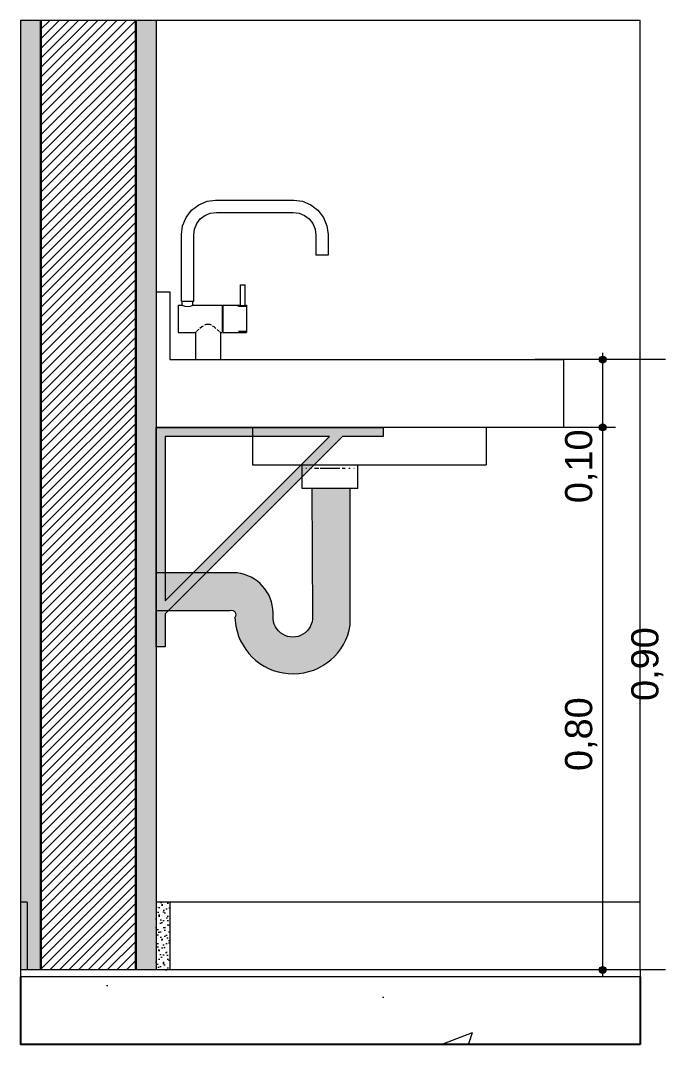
# Model space of a CAD drawing. Header units: metres. Extents: x -1.1 to 45.1, y -1 to 1.8.
# Drawn here: x 43.07 to 44.02, y -0.992 to 0.518 of the extents above; entities that cross this region are included whole.
import ezdxf

# ---------------------------------------------------------------- set-up
doc = ezdxf.new("R2010")
doc.units = ezdxf.units.M
doc.header["$MEASUREMENT"] = 0
for name, color, linetype, lineweight, true_color in [('01_BPC.150d Vista Bancada_27_COTAS EXECUTIVO.EXEC_Caneta_No__25', 7, 'Continuous', 13, 0x982312), ('01_BPC.150d Vista Bancada_27_LAJES.EST_Caneta_No__254', 7, 'Continuous', 0, 0xd1c9ad), ('01_BPC.150d Vista Bancada_27_LAJES.EST_Caneta_No__97', 7, 'Continuous', 13, 0x6b6b6b), ('01_BPC.150d Vista Bancada_27_LOUCAS-METAIS.ARQ_Caneta_No__13', 7, 'Continuous', 0, 0xaaaaaa), ('01_BPC.150d Vista Bancada_27_LOUCAS-METAIS.ARQ_Caneta_No__95', 7, 'Continuous', 0, 0xaeaeae), ('01_BPC.150d Vista Bancada_27_PAREDE CONSTRUIR_Caneta_No__19', 7, 'Continuous', 0, 0xe9e9e9), ('01_BPC.150d Vista Bancada_27_PAREDE CONSTRUIR_Caneta_No__95', 7, 'Continuous', 0, 0xaeaeae), ('01_BPC.150d Vista Bancada_27_PISO - Rodapé_Caneta_No__95', 7, 'Continuous', 0, 0xaeaeae), ('01_BPC.150d Vista Bancada_27_PISO - Rodapé_Caneta_No__97', 7, 'Continuous', 13, 0x6b6b6b)]:
    doc.layers.add(name, color=color, linetype=linetype, lineweight=lineweight, true_color=true_color)
for name, color, linetype, lineweight in [('01_BPC.150d Vista Bancada_27_LAJES.EST_Caneta_No__4', 7, 'Continuous', 25), ('01_BPC.150d Vista Bancada_27_LAJES.EST_Caneta_No__7', 7, 'Continuous', 13), ('01_BPC.150d Vista Bancada_27_PAREDE CONSTRUIR_Caneta_No__241', 7, 'Continuous', 13), ('01_BPC.150d Vista Bancada_27_PAREDE CONSTRUIR_Caneta_No__3', 7, 'Continuous', 30), ('01_BPC.150d Vista Bancada_27_PAREDE CONSTRUIR_Caneta_No__5', 7, 'Continuous', 20), ('01_BPC.150d Vista Bancada_27_PISO - Rodapé_Caneta_No__11', 7, 'Continuous', 5)]:
    doc.layers.add(name, color=color, linetype=linetype, lineweight=lineweight)
doc.layers.add('01_BPC.150d Vista Bancada_27_PAREDE CONSTRUIR', color=7, linetype='Continuous')
doc.styles.add('GENERATED_STYLE_1', font='arial.ttf')

msp = doc.modelspace()

# ---------------------------------------------------------------- hatches: boundary and pattern name
at = {"layer": '01_BPC.150d Vista Bancada_27_COTAS EXECUTIVO.EXEC_Caneta_No__25', "linetype": 'Continuous', "lineweight": 13, "true_color": 0x982312}
for points in [[(43.9224, 0.0182), (43.9228, 0.0163), (43.9239, 0.0147), (43.9255, 0.0136), (43.9274, 0.0132), (43.9293, 0.0136), (43.9309, 0.0147), (43.932, 0.0163), (43.9324, 0.0182), (43.932, 0.0201), (43.9309, 0.0218), (43.9293, 0.0228), (43.9274, 0.0232), (43.9255, 0.0228), (43.9239, 0.0218), (43.9228, 0.0201)], [(43.9224, -0.0818), (43.9228, -0.0837), (43.9239, -0.0853), (43.9255, -0.0864), (43.9274, -0.0868), (43.9293, -0.0864), (43.9309, -0.0853), (43.932, -0.0837), (43.9324, -0.0818), (43.932, -0.0799), (43.9309, -0.0782), (43.9293, -0.0772), (43.9274, -0.0768), (43.9255, -0.0772), (43.9239, -0.0782), (43.9228, -0.0799)], [(43.9224, -0.8818), (43.9228, -0.8837), (43.9239, -0.8853), (43.9255, -0.8864), (43.9274, -0.8868), (43.9293, -0.8864), (43.9309, -0.8853), (43.932, -0.8837), (43.9324, -0.8818), (43.932, -0.8799), (43.9309, -0.8782), (43.9293, -0.8772), (43.9274, -0.8768), (43.9255, -0.8772), (43.9239, -0.8782), (43.9228, -0.8799)]]:
    msp.add_hatch(color=24, dxfattribs=at).paths.add_polyline_path(points)
at = {"layer": '01_BPC.150d Vista Bancada_27_LAJES.EST_Caneta_No__254', "linetype": 'Continuous', "lineweight": 0, "true_color": 0xd1c9ad}
h = msp.add_hatch(dxfattribs=at)
h.set_pattern_fill('Haie_OD_001b', color=9, style=0, pattern_type=2)
h.set_pattern_definition([(45, (-10.98092, -0.38178), (-0.159099, 0.159099), [0, -0.15, 0, -0.225]), (110, (-10.48092, -0.38178), (0.2114308, 0.0769545), [0, -0.11, 0, -0.19])])
h.paths.add_polyline_path([(43.0697, -0.8818), (43.0697, -0.8918), (43.9828, -0.8918), (43.9828, -0.8818)])
at = {"layer": '01_BPC.150d Vista Bancada_27_LAJES.EST_Caneta_No__97', "linetype": 'Continuous', "lineweight": 13, "true_color": 0x6b6b6b}
h = msp.add_hatch(dxfattribs=at)
h.set_pattern_fill('AR_CONC_001b', color=251, style=0, pattern_type=2)
h.set_pattern_definition([(50, (-10.9809, -0.88178), (-0.546554, 0.0478173), [0.05715, -0.62865]), (355, (-10.9809, -0.8818), (-0.10573, 0.5731705), [0.04572, -0.502922]), (100.4514, (-10.93537, -0.88576), (0.4408237, 0.5253533), [0.04857, -0.534271]), (46.1842, (-10.9809, -0.7294), (-0.813237, 0.126127), [0.085725, -0.942975]), (96.6356, (-10.91315, -0.7399), (0.712212, 0.742278), [0.072855, -0.801407]), (351.1842, (-10.9809, -0.7294), (0.712212, 0.742278), [0.06858, -0.754379]), (21, (-10.9047, -0.76748), (-0.454843, 0.3067956), [0.05715, -0.62865]), (326, (-10.9047, -0.7675), (0.185406, 0.552564), [0.04572, -0.50292]), (71.4514, (-10.8668, -0.79304), (0.6402493, 0.2457683), [0.04857, -0.53427]), (37.5, (-10.98092, -0.88178), (0.0092658, 0.2536651), [0, -0.496824, 0, -0.51054, 0, -0.504825]), (7.5, (-10.98092, -0.88178), (0.200459, 0.3005417), [0, -0.291084, 0, -0.485394, 0, -0.192405]), (327.5, (-11.15084, -0.88178), (-0.4067718, 0.0171862), [0, -0.1905, 0, -0.59436, 0, -0.78867]), (317.5, (-11.22704, -0.88178), (0.4443875, 0.0762795), [0, -0.24765, 0, -0.394716, 0, -0.56007])])
h.paths.add_polyline_path([(43.0697, -0.9918), (43.9828, -0.9918), (43.9828, -0.8918), (43.0697, -0.8918)])
at = {"layer": '01_BPC.150d Vista Bancada_27_PAREDE CONSTRUIR', "linetype": 'Continuous', "lineweight": 0, "true_color": 0xffffff}
for points in [[(43.0697, 0.5182), (43.0697, -0.8818), (43.0997, -0.8818), (43.0997, 0.5182)], [(43.2397, 0.5182), (43.2397, -0.8818), (43.2697, -0.8818), (43.2697, 0.5182)]]:
    msp.add_hatch(color=7, dxfattribs=at).paths.add_polyline_path(points)
at = {"layer": '01_BPC.150d Vista Bancada_27_PAREDE CONSTRUIR', "linetype": 'Continuous', "lineweight": 0, "true_color": 0x000000}
h = msp.add_hatch(dxfattribs=at)
h.set_pattern_fill('common_brick_001b', color=18, style=0, pattern_type=2)
h.set_pattern_definition([(45, (-10.980918, -0.881777), (-0.0070710678, 0.0070710678), [])])
h.paths.add_polyline_path([(43.2397, 0.5182), (43.0997, 0.5182), (43.0997, -0.8818), (43.2397, -0.8818)])
at = {"layer": '01_BPC.150d Vista Bancada_27_PAREDE CONSTRUIR_Caneta_No__19', "linetype": 'Continuous', "lineweight": 0, "true_color": 0x747474}
msp.add_hatch(color=8, dxfattribs=at).paths.add_polyline_path([(43.5556, -0.3734), (43.5556, -0.172), (43.4991, -0.1718), (43.4999, -0.3606, -1.047804), (43.4418, -0.3606), (43.4418, -0.3552, 0.37921), (43.3888, -0.2964), (43.377, -0.2964), (43.2697, -0.2964), (43.2697, -0.3517), (43.3783, -0.3517, -0.731296), (43.3854, -0.3622), (43.387, -0.3748, 0.84251)])
at = {"layer": '01_BPC.150d Vista Bancada_27_PAREDE CONSTRUIR_Caneta_No__95', "linetype": 'Continuous', "lineweight": 0, "true_color": 0x797979}
h = msp.add_hatch(color=8, dxfattribs=at)
h.paths.add_polyline_path([(43.2697, -0.0954), (43.2697, -0.4054), (43.2828, -0.4054), (43.2828, -0.3567), (43.5442, -0.0954), (43.6042, -0.0954), (43.6042, -0.0818), (43.2697, -0.0818)])
h.paths.add_polyline_path([(43.2828, -0.0954), (43.525, -0.0954), (43.2828, -0.3375)], flags=0)
at = {"layer": '01_BPC.150d Vista Bancada_27_PISO - Rodapé_Caneta_No__97', "linetype": 'Continuous', "lineweight": 13, "true_color": 0x6b6b6b}
h = msp.add_hatch(dxfattribs=at)
h.set_pattern_fill('cut_stone_001b', color=251, style=0, pattern_type=2)
h.set_pattern_definition([(45, (-10.980918, -0.861777), (-0.006363961, 0.006363961), [0, -0.006, 0, -0.009]), (110, (-10.960918, -0.861777), (0.0084572336, 0.0030781813), [0, -0.0044, 0, -0.0076])])
h.paths.add_polyline_path([(43.2697, -0.7818), (43.2697, -0.8818), (43.2897, -0.8818), (43.2897, -0.7818)])

# ---------------------------------------------------------------- linework, layer by layer
at = {"layer": '01_BPC.150d Vista Bancada_27_COTAS EXECUTIVO.EXEC_Caneta_No__25', "color": 24, "linetype": 'Continuous', "lineweight": 13, "ltscale": 1000, "true_color": 0x982312}
for p, q in [((43.9224, 0.0182), (43.8274, 0.0182)), ((44.02, 0.0182), (43.925, 0.0182)), ((43.9274, 0.0232), (43.9274, 0.0282)), ((43.9462, 0.0182), (43.9324, 0.0182)), ((43.9274, -0.0768), (43.9274, 0.0132)), ((43.9224, -0.0818), (43.8274, -0.0818)), ((43.9274, -0.8768), (43.9274, -0.0868)), ((43.9462, -0.0818), (43.9324, -0.0818)), ((43.9224, -0.8818), (43.8274, -0.8818)), ((44.02, -0.8818), (43.925, -0.8818)), ((43.9274, -0.8918), (43.9274, -0.8868)), ((43.9462, -0.8818), (43.9324, -0.8818))]:
    msp.add_line(p, q, dxfattribs=at)
for centre in [(43.9274, 0.0182), (43.9274, -0.0818), (43.9274, -0.8818)]:
    msp.add_circle(centre, 0.005, dxfattribs=at)
at = {"layer": '01_BPC.150d Vista Bancada_27_LAJES.EST_Caneta_No__4', "color": 7, "linetype": 'Continuous', "lineweight": 25, "ltscale": 1000}
for p, q in [((43.0697, -0.8918), (43.0697, -0.9918)), ((43.9828, -0.8918), (43.9828, -0.9918)), ((43.9828, -0.9918), (43.0697, -0.9918))]:
    msp.add_line(p, q, dxfattribs=at)
at = {"layer": '01_BPC.150d Vista Bancada_27_LAJES.EST_Caneta_No__7', "color": 7, "linetype": 'Continuous', "lineweight": 13, "ltscale": 1000}
for p, q in [((43.0697, -0.8818), (43.0697, -0.8918)), ((43.9828, -0.8818), (43.2897, -0.8818)), ((43.9828, -0.8818), (43.9828, -0.8918)), ((43.9828, -0.8918), (43.0697, -0.8918))]:
    msp.add_line(p, q, dxfattribs=at)
at = {"layer": '01_BPC.150d Vista Bancada_27_LAJES.EST_Caneta_No__7', "color": 7, "linetype": 'Continuous', "lineweight": 13, "ltscale": 1000, "flags": 128}
msp.add_lwpolyline([(43.2897, -0.8818), (43.2697, -0.8818), (43.2397, -0.8818), (43.0997, -0.8818), (43.0797, -0.8818), (43.0697, -0.8818)], dxfattribs=at)
at = {"layer": '01_BPC.150d Vista Bancada_27_LOUCAS-METAIS.ARQ_Caneta_No__13', "color": 253, "linetype": 'Continuous', "lineweight": 0, "ltscale": 1000, "true_color": 0xaaaaaa}
for p, q in [((43.2697, 0.1182), (43.2897, 0.1182)), ((43.2897, 0.1182), (43.2897, 0.0182)), ((43.2897, 0.0182), (43.8697, 0.0182)), ((43.8697, 0.0182), (43.8697, -0.0818)), ((43.8697, -0.0818), (43.2697, -0.0818))]:
    msp.add_line(p, q, dxfattribs=at)
at = {"layer": '01_BPC.150d Vista Bancada_27_LOUCAS-METAIS.ARQ_Caneta_No__95', "color": 253, "linetype": 'Continuous', "lineweight": 0, "ltscale": 1000, "true_color": 0xaeaeae}
for p, q in [((43.3217, 0.2383), (43.3323, 0.2465)), ((43.3323, 0.2465), (43.3446, 0.2516)), ((43.3446, 0.2516), (43.3572, 0.2532)), ((43.3572, 0.2532), (43.4724, 0.2532)), ((43.4724, 0.2532), (43.485, 0.2516)), ((43.485, 0.2516), (43.4974, 0.2465)), ((43.4974, 0.2465), (43.5079, 0.2383)), ((43.3085, 0.2154), (43.3136, 0.2278)), ((43.3136, 0.2278), (43.3217, 0.2383)), ((43.3345, 0.2255), (43.3414, 0.2307)), ((43.3414, 0.2307), (43.3493, 0.234)), ((43.3493, 0.234), (43.3584, 0.2352)), ((43.3584, 0.2352), (43.4712, 0.2352)), ((43.4712, 0.2352), (43.4803, 0.234)), ((43.4803, 0.234), (43.4883, 0.2307)), ((43.4883, 0.2307), (43.4951, 0.2255)), ((43.5079, 0.2383), (43.516, 0.2278)), ((43.516, 0.2278), (43.5212, 0.2154)), ((43.3068, 0.2028), (43.3085, 0.2154)), ((43.326, 0.2107), (43.3293, 0.2187)), ((43.3293, 0.2187), (43.3345, 0.2255)), ((43.4951, 0.2255), (43.5003, 0.2187)), ((43.5003, 0.2187), (43.5036, 0.2107)), ((43.5212, 0.2154), (43.5228, 0.2028)), ((43.3068, 0.1042), (43.3068, 0.2028)), ((43.3248, 0.2016), (43.326, 0.2107)), ((43.3248, 0.1042), (43.3248, 0.2016)), ((43.5036, 0.2107), (43.5048, 0.2016)), ((43.5048, 0.2016), (43.5048, 0.1722)), ((43.5228, 0.2028), (43.5228, 0.1722)), ((43.5061, 0.1722), (43.5048, 0.1722)), ((43.5095, 0.1722), (43.5061, 0.1722)), ((43.514, 0.1722), (43.5095, 0.1722)), ((43.5185, 0.1722), (43.514, 0.1722)), ((43.5217, 0.1722), (43.5185, 0.1722)), ((43.5228, 0.1722), (43.5217, 0.1722)), ((43.3938, 0.1282), (43.3943, 0.1282)), ((43.3938, 0.0982), (43.3938, 0.1282)), ((43.3943, 0.1282), (43.3956, 0.1282)), ((43.3956, 0.1282), (43.3973, 0.1282)), ((43.3973, 0.1282), (43.3991, 0.1282)), ((43.3991, 0.1282), (43.4003, 0.1282)), ((43.4003, 0.1282), (43.4008, 0.1282)), ((43.4008, 0.0982), (43.4008, 0.1282)), ((43.3018, 0.0982), (43.3018, 0.097)), ((43.3018, 0.0982), (43.3078, 0.0982)), ((43.3018, 0.097), (43.3018, 0.0935)), ((43.3018, 0.0935), (43.3018, 0.0882)), ((43.3068, 0.1042), (43.308, 0.1042)), ((43.3078, 0.0982), (43.3078, 0.1042)), ((43.3078, 0.0982), (43.3089, 0.0978)), ((43.308, 0.1042), (43.3113, 0.1042)), ((43.3089, 0.0978), (43.3117, 0.097)), ((43.3113, 0.1042), (43.3158, 0.1042)), ((43.3117, 0.097), (43.3118, 0.097)), ((43.3118, 0.097), (43.3158, 0.0966)), ((43.3158, 0.1042), (43.3203, 0.1042)), ((43.3158, 0.0966), (43.3198, 0.097)), ((43.3198, 0.097), (43.3199, 0.097)), ((43.3199, 0.097), (43.3227, 0.0978)), ((43.3203, 0.1042), (43.3236, 0.1042)), ((43.3227, 0.0978), (43.3238, 0.0982)), ((43.3236, 0.1042), (43.3248, 0.1042)), ((43.3238, 0.0982), (43.3238, 0.1042)), ((43.3238, 0.0982), (43.3668, 0.0982)), ((43.3668, 0.0982), (43.3668, 0.097)), ((43.3668, 0.097), (43.3668, 0.0935)), ((43.3668, 0.0935), (43.3668, 0.0882)), ((43.3678, 0.0982), (43.3938, 0.0982)), ((43.3678, 0.0982), (43.3678, 0.0955)), ((43.3678, 0.0955), (43.3678, 0.0882)), ((43.3908, 0.0966), (43.3908, 0.097)), ((43.3908, 0.097), (43.4028, 0.097)), ((43.4028, 0.0966), (43.3908, 0.0966)), ((43.3938, 0.0982), (43.3943, 0.0981)), ((43.3943, 0.0981), (43.3956, 0.098)), ((43.3956, 0.098), (43.3973, 0.0979)), ((43.3973, 0.0979), (43.3991, 0.098)), ((43.3991, 0.098), (43.4003, 0.0981)), ((43.4003, 0.0981), (43.4008, 0.0982)), ((43.4008, 0.0982), (43.4028, 0.0982)), ((43.4028, 0.0982), (43.4028, 0.097)), ((43.4028, 0.097), (43.4028, 0.0966)), ((43.4028, 0.0966), (43.4028, 0.0955)), ((43.4028, 0.0955), (43.4028, 0.0882)), ((43.3018, 0.0882), (43.3018, 0.0817)), ((43.3018, 0.0817), (43.3018, 0.0748)), ((43.3668, 0.0882), (43.3668, 0.0817)), ((43.3668, 0.0817), (43.3668, 0.0748)), ((43.3678, 0.0882), (43.3678, 0.0782)), ((43.3678, 0.0782), (43.3678, 0.0682)), ((43.4028, 0.0882), (43.4028, 0.0782)), ((43.4028, 0.0782), (43.4028, 0.0682)), ((43.3018, 0.0748), (43.3018, 0.0682)), ((43.3018, 0.0682), (43.3018, 0.0629)), ((43.3018, 0.0629), (43.3018, 0.0594)), ((43.3316, 0.0621), (43.3296, 0.0603)), ((43.3322, 0.0626), (43.3316, 0.0621)), ((43.3366, 0.0663), (43.334, 0.0641)), ((43.3389, 0.0677), (43.3366, 0.0663)), ((43.3426, 0.07), (43.3407, 0.0688)), ((43.349, 0.07), (43.3426, 0.07)), ((43.3509, 0.0688), (43.349, 0.07)), ((43.3551, 0.0663), (43.3527, 0.0677)), ((43.3576, 0.0641), (43.3551, 0.0663)), ((43.36, 0.0621), (43.3594, 0.0626)), ((43.362, 0.0603), (43.36, 0.0621)), ((43.3668, 0.0748), (43.3668, 0.0682)), ((43.3668, 0.0682), (43.3668, 0.0629)), ((43.3668, 0.0629), (43.3668, 0.0594)), ((43.3678, 0.0682), (43.3678, 0.0609)), ((43.3678, 0.0609), (43.3678, 0.0582)), ((43.4028, 0.0682), (43.4028, 0.0609)), ((43.4028, 0.0609), (43.4028, 0.0598)), ((43.3018, 0.0594), (43.3018, 0.0582)), ((43.3018, 0.0582), (43.3273, 0.0582)), ((43.3284, 0.0593), (43.3273, 0.0582)), ((43.3273, 0.0582), (43.3273, 0.0182)), ((43.3286, 0.0594), (43.3284, 0.0593)), ((43.3632, 0.0593), (43.3631, 0.0594)), ((43.3643, 0.0582), (43.3632, 0.0593)), ((43.3643, 0.0582), (43.3643, 0.0182)), ((43.3643, 0.0582), (43.3668, 0.0582)), ((43.3668, 0.0594), (43.3668, 0.0582)), ((43.3678, 0.0582), (43.4028, 0.0582)), ((43.3908, 0.0594), (43.3908, 0.0598)), ((43.3908, 0.0598), (43.4028, 0.0598)), ((43.4028, 0.0594), (43.3908, 0.0594)), ((43.4028, 0.0598), (43.4028, 0.0594)), ((43.4028, 0.0594), (43.4028, 0.0582)), ((43.4117, -0.0818), (43.4117, -0.1368)), ((43.7557, -0.0818), (43.7557, -0.1368)), ((43.4117, -0.1368), (43.4124, -0.1368)), ((43.4124, -0.1368), (43.4142, -0.1368)), ((43.4142, -0.1368), (43.4171, -0.1368)), ((43.4171, -0.1368), (43.4211, -0.1368)), ((43.4211, -0.1368), (43.4262, -0.1368)), ((43.4262, -0.1368), (43.4322, -0.1368)), ((43.4322, -0.1368), (43.439, -0.1368)), ((43.439, -0.1368), (43.4465, -0.1368)), ((43.4465, -0.1368), (43.4547, -0.1368)), ((43.4547, -0.1368), (43.4633, -0.1368)), ((43.4633, -0.1368), (43.4722, -0.1368)), ((43.4722, -0.1368), (43.4834, -0.1368)), ((43.4834, -0.1368), (43.684, -0.1368)), ((43.4847, -0.1418), (43.4847, -0.1368)), ((43.4847, -0.1718), (43.4847, -0.1418)), ((43.4861, -0.1418), (43.4861, -0.1418)), ((43.4861, -0.1418), (43.4863, -0.1418)), ((43.4899, -0.1418), (43.4902, -0.1418)), ((43.4902, -0.1418), (43.4908, -0.1418)), ((43.4957, -0.1418), (43.4967, -0.1418)), ((43.4967, -0.1418), (43.4986, -0.1418)), ((43.5028, -0.1418), (43.5052, -0.1418)), ((43.5052, -0.1418), (43.5094, -0.1418)), ((43.511, -0.1418), (43.5151, -0.1418)), ((43.5151, -0.1418), (43.5257, -0.1418)), ((43.5257, -0.1418), (43.5363, -0.1418)), ((43.5363, -0.1418), (43.5399, -0.1418)), ((43.5434, -0.1418), (43.5462, -0.1418)), ((43.5462, -0.1418), (43.548, -0.1418)), ((43.5535, -0.1418), (43.5547, -0.1418)), ((43.5547, -0.1418), (43.5554, -0.1418)), ((43.5609, -0.1418), (43.5612, -0.1418)), ((43.5612, -0.1418), (43.5613, -0.1418)), ((43.5666, -0.1718), (43.5667, -0.1368)), ((43.684, -0.1368), (43.6952, -0.1368)), ((43.6952, -0.1368), (43.7041, -0.1368)), ((43.7041, -0.1368), (43.7127, -0.1368)), ((43.7127, -0.1368), (43.7208, -0.1368)), ((43.7208, -0.1368), (43.7284, -0.1368)), ((43.7284, -0.1368), (43.7352, -0.1368)), ((43.7352, -0.1368), (43.7412, -0.1368)), ((43.7412, -0.1368), (43.7462, -0.1368)), ((43.7462, -0.1368), (43.7503, -0.1368)), ((43.7503, -0.1368), (43.7532, -0.1368)), ((43.7532, -0.1368), (43.755, -0.1368)), ((43.755, -0.1368), (43.7557, -0.1368)), ((43.4848, -0.1718), (43.4847, -0.1718)), ((43.4851, -0.1718), (43.4848, -0.1718)), ((43.4855, -0.1718), (43.4851, -0.1718)), ((43.486, -0.1718), (43.4855, -0.1718)), ((43.4867, -0.1718), (43.486, -0.1718)), ((43.4876, -0.1718), (43.4867, -0.1718)), ((43.4886, -0.1718), (43.4876, -0.1718)), ((43.4898, -0.1718), (43.4886, -0.1718)), ((43.4911, -0.1718), (43.4898, -0.1718)), ((43.4926, -0.1718), (43.4911, -0.1718)), ((43.4941, -0.1718), (43.4926, -0.1718)), ((43.4958, -0.1718), (43.4941, -0.1718)), ((43.4977, -0.1718), (43.4958, -0.1718)), ((43.4996, -0.1718), (43.4977, -0.1718)), ((43.5016, -0.1718), (43.4996, -0.1718)), ((43.5038, -0.1718), (43.5016, -0.1718)), ((43.506, -0.1718), (43.5038, -0.1718)), ((43.5083, -0.1718), (43.506, -0.1718)), ((43.5106, -0.1718), (43.5083, -0.1718)), ((43.5131, -0.1718), (43.5106, -0.1718)), ((43.5155, -0.1718), (43.5131, -0.1718)), ((43.5181, -0.1718), (43.5155, -0.1718)), ((43.5206, -0.1718), (43.5181, -0.1718)), ((43.5232, -0.1718), (43.5206, -0.1718)), ((43.5257, -0.1718), (43.5232, -0.1718)), ((43.5283, -0.1718), (43.5257, -0.1718)), ((43.5309, -0.1718), (43.5283, -0.1718)), ((43.5334, -0.1718), (43.5309, -0.1718)), ((43.5359, -0.1718), (43.5334, -0.1718)), ((43.5384, -0.1718), (43.5359, -0.1718)), ((43.5408, -0.1718), (43.5384, -0.1718)), ((43.5432, -0.1718), (43.5408, -0.1718)), ((43.5455, -0.1718), (43.5432, -0.1718)), ((43.5477, -0.1718), (43.5455, -0.1718)), ((43.5498, -0.1718), (43.5477, -0.1718)), ((43.5519, -0.1718), (43.5498, -0.1718)), ((43.5538, -0.1718), (43.5519, -0.1718)), ((43.5556, -0.1718), (43.5538, -0.1718)), ((43.5573, -0.1718), (43.5556, -0.1718)), ((43.5589, -0.1718), (43.5573, -0.1718)), ((43.5603, -0.1718), (43.5589, -0.1718)), ((43.5617, -0.1718), (43.5603, -0.1718)), ((43.5628, -0.1718), (43.5617, -0.1718)), ((43.5638, -0.1718), (43.5628, -0.1718)), ((43.5647, -0.1718), (43.5638, -0.1718)), ((43.5654, -0.1718), (43.5647, -0.1718)), ((43.566, -0.1718), (43.5654, -0.1718)), ((43.5664, -0.1718), (43.566, -0.1718)), ((43.5666, -0.1718), (43.5664, -0.1718)), ((43.5667, -0.1718), (43.5666, -0.1718))]:
    msp.add_line(p, q, dxfattribs=at)
at = {"layer": '01_BPC.150d Vista Bancada_27_PAREDE CONSTRUIR_Caneta_No__241', "color": 7, "linetype": 'Continuous', "lineweight": 13, "ltscale": 1000}
for p, q in [((43.0697, 0.5182), (43.0697, -0.7818)), ((43.2697, 0.5182), (43.2697, -0.7818)), ((43.0697, -0.7818), (43.0697, -0.8818)), ((43.2697, -0.7818), (43.2697, -0.8818))]:
    msp.add_line(p, q, dxfattribs=at)
at = {"layer": '01_BPC.150d Vista Bancada_27_PAREDE CONSTRUIR_Caneta_No__241', "color": 7, "linetype": 'Continuous', "lineweight": 13, "ltscale": 1000, "flags": 128}
msp.add_lwpolyline([(43.2697, 0.5182), (43.2397, 0.5182), (43.0997, 0.5182), (43.0697, 0.5182)], dxfattribs=at)
at = {"layer": '01_BPC.150d Vista Bancada_27_PAREDE CONSTRUIR_Caneta_No__3', "color": 7, "linetype": 'Continuous', "lineweight": 30, "ltscale": 1000}
for p, q in [((43.0997, 0.5182), (43.0997, -0.8818)), ((43.2397, 0.5182), (43.2397, -0.8818))]:
    msp.add_line(p, q, dxfattribs=at)
at = {"layer": '01_BPC.150d Vista Bancada_27_PAREDE CONSTRUIR_Caneta_No__5', "color": 7, "linetype": 'Continuous', "lineweight": 20, "ltscale": 1000, "flags": 128}
for points in [[(43.2697, -0.0954), (43.2697, -0.0818), (43.6042, -0.0818), (43.6042, -0.0954), (43.5442, -0.0954), (43.2828, -0.3567), (43.2828, -0.4054), (43.2697, -0.4054)], [(43.2828, -0.0954), (43.2828, -0.3375), (43.525, -0.0954)]]:
    msp.add_lwpolyline(points, close=True, dxfattribs=at)
msp.add_lwpolyline([(43.5556, -0.3734), (43.5556, -0.172), (43.4991, -0.1718), (43.4999, -0.3606, -1.047804), (43.4418, -0.3606), (43.4418, -0.3552, 0.37921), (43.3888, -0.2964), (43.377, -0.2964), (43.2697, -0.2964), (43.2697, -0.3517), (43.3783, -0.3517, -0.731296), (43.3854, -0.3622), (43.387, -0.3748, 0.84251)], format="xyb", close=True, dxfattribs=at)
at = {"layer": '01_BPC.150d Vista Bancada_27_PAREDE CONSTRUIR_Caneta_No__95', "color": 253, "linetype": 'Continuous', "lineweight": 0, "ltscale": 1000, "true_color": 0xaeaeae}
for p, q in [((43.9828, 0.5182), (43.2697, 0.5182)), ((43.9828, -0.7818), (43.9828, 0.5182))]:
    msp.add_line(p, q, dxfattribs=at)
at = {"layer": '01_BPC.150d Vista Bancada_27_PISO - Rodapé_Caneta_No__11', "color": 7, "linetype": 'Continuous', "lineweight": 5, "ltscale": 1000}
for p, q in [((43.0797, -0.7818), (43.0697, -0.7818)), ((43.0797, -0.7818), (43.0797, -0.8818)), ((43.2897, -0.7818), (43.2697, -0.7818)), ((43.2897, -0.7818), (43.2897, -0.8818))]:
    msp.add_line(p, q, dxfattribs=at)
at = {"layer": '01_BPC.150d Vista Bancada_27_PISO - Rodapé_Caneta_No__95', "color": 253, "linetype": 'Continuous', "lineweight": 0, "ltscale": 1000, "true_color": 0xaeaeae}
for p, q in [((43.9828, -0.7818), (43.2897, -0.7818)), ((43.9828, -0.8818), (43.9828, -0.7818))]:
    msp.add_line(p, q, dxfattribs=at)

# ---------------------------------------------------------------- texts
at = {"layer": '01_BPC.150d Vista Bancada_27_COTAS EXECUTIVO.EXEC_Caneta_No__25', "color": 24, "linetype": 'Continuous', "lineweight": 13, "true_color": 0x982312, "char_height": 0.04, "width": 0.106768, "attachment_point": 7, "rotation": 90, "style": 'GENERATED_STYLE_1'}
for s, insert in [('\\A1;{\\pql;\\fArial|b0|i0|c0|p0;\\W1.000000;0,10}', (43.9194, -0.1935)), ('\\A1;{\\pql;\\fArial|b0|i0|c0|p0;\\W1.000000;0,90}', (44.017, -0.4852)), ('\\A1;{\\pql;\\fArial|b0|i0|c0|p0;\\W1.000000;0,80}', (43.9194, -0.5885))]:
    msp.add_mtext(s, dxfattribs=dict(at, insert=insert))

doc.saveas('drawing.dxf')
